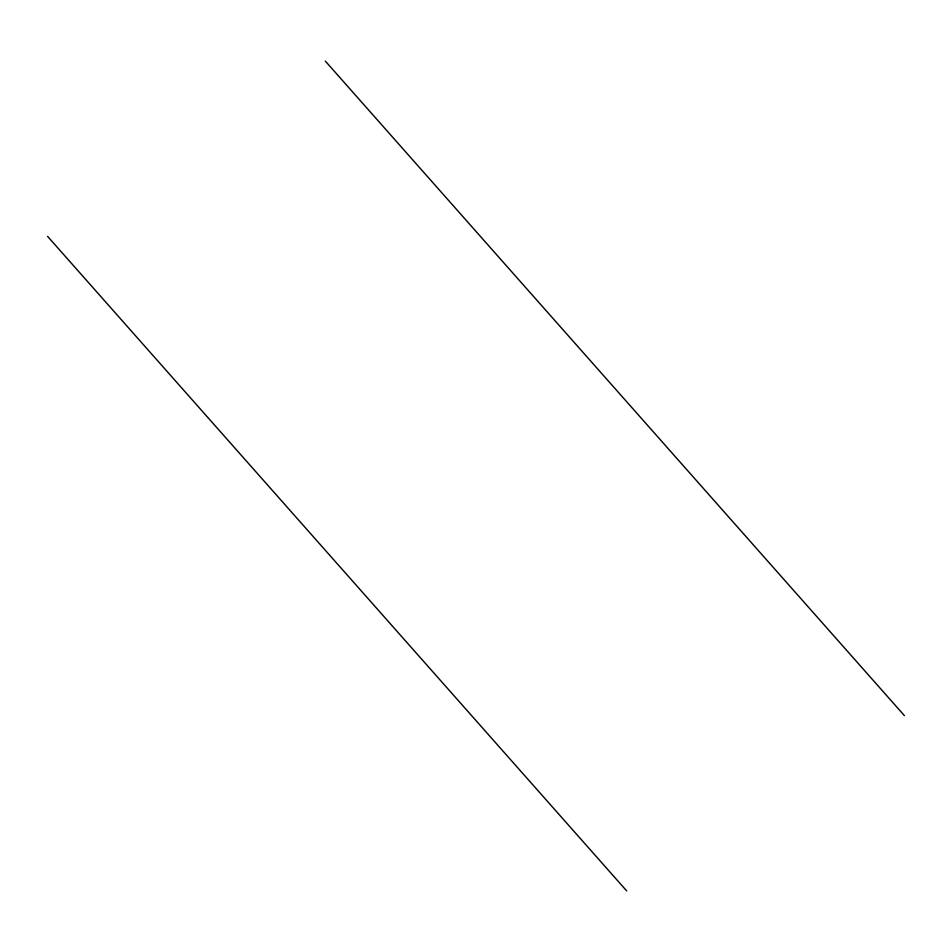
<?xml version="1.0" encoding="UTF-8"?>
<svg xmlns="http://www.w3.org/2000/svg" width="952" height="952" viewBox="0 0 952 952"><rect width="100%" height="100%" fill="white"/><g stroke="black" fill="none" stroke-linecap="round" stroke-linejoin="round"><path stroke-width="1.43" d="M325.334 61.118L904.4 715.618M47.6 236.382L626.666 890.882"/></g></svg>
